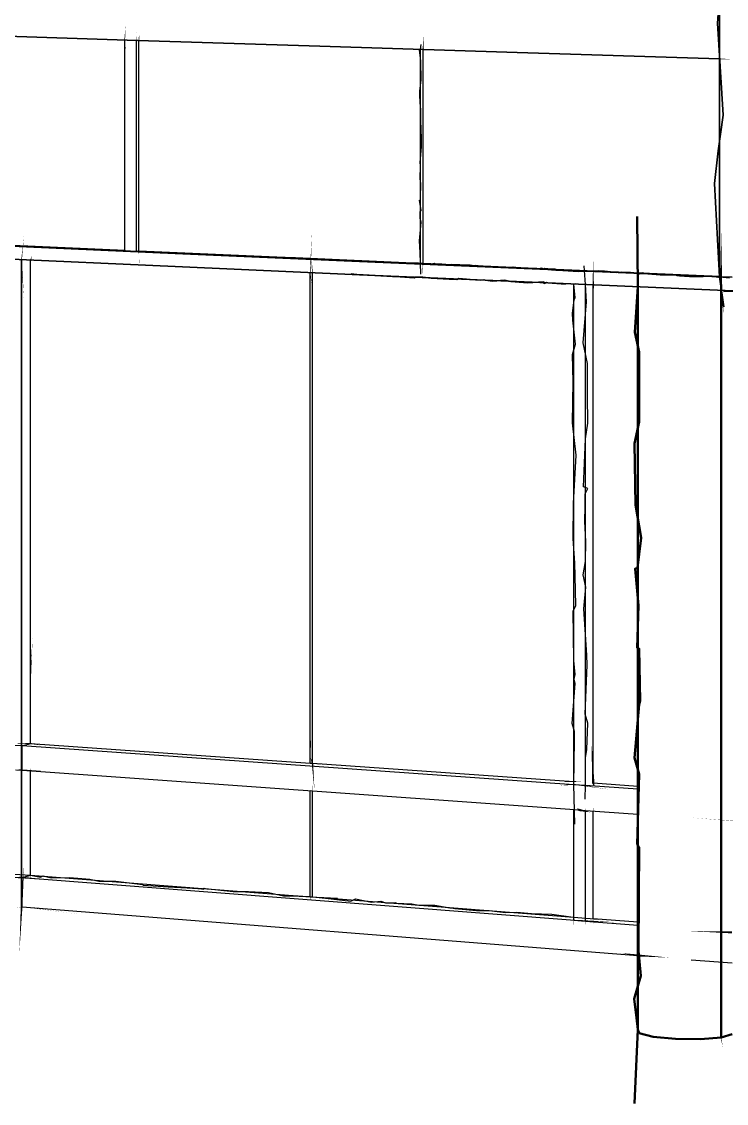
# Model space of a CAD drawing. Header units: inches. Extents: x -877 to 882, y -418 to 410.
# Drawn here: x 149.7 to 281.3, y -405.6 to -203.8 of the extents above; entities that cross this region are included whole.
import ezdxf

# ---------------------------------------------------------------- set-up
doc = ezdxf.new("R2010")
doc.units = ezdxf.units.IN
doc.header["$LTSCALE"] = 0.5
doc.header["$MEASUREMENT"] = 0
doc.layers.get('0').update_dxf_attribs({"lineweight": 18})
for name, color, linetype, lineweight in [('A-Glaz-Curt', 52, 'Continuous', 35), ('A-Glaz-Curt-Unit', 51, 'Continuous', 25), ('A-Wall', 113, 'Continuous', 35)]:
    doc.layers.add(name, color=color, linetype=linetype, lineweight=lineweight)

# ---------------------------------------------------------------- blocks, each defined once
blk = doc.blocks.new('*U12')
at = {"color": 7, "linetype": 'Continuous', "lineweight": -3}
for p, q in [((151.38, -325.76), (151.38, -248.27)), ((171.41, -246.54), (171.44, -246.54)), ((171.44, -246.54), (171.58, -246.52)), ((171.58, -246.52), (198.8, -247.71)), ((198.81, -247.71), (200.81, -247.8)), ((200.81, -247.8), (224.19, -248.83)), ((248.49, -249.9), (249.51, -249.95)), ((151.38, -338.47), (151.38, -325.76)), ((150.95, -338.57), (151.38, -338.47)), ((151.38, -363.04), (151.38, -343.55)), ((150.95, -363.15), (151.38, -363.04))]:
    blk.add_line(p, q, dxfattribs=at)
at = {"layer": 'A-Glaz-Curt', "color": 143, "linetype": 'Continuous', "lineweight": 35}
for p, q in [((279.99, -251.38), (279.99, 350.37)), ((279.98, -210.71), (279.98, -198.58)), ((134.32, -206.05), (169.41, -207.2)), ((169.41, -207.2), (205.38, -208.36)), ((205.38, -208.36), (242.23, -209.53)), ((242.23, -209.53), (279.98, -210.71)), ((279.98, -210.71), (279.99, -210.71)), ((144.79, -245.54), (178.38, -247.03)), ((144.79, -247.97), (178.38, -249.49)), ((149.69, -368.95), (149.69, -248.19)), ((178.38, -247.03), (212.77, -248.53)), ((178.38, -249.49), (212.77, -251.01)), ((212.77, -248.53), (247.96, -250.03)), ((247.96, -250.03), (279.99, -251.38)), ((212.77, -251.01), (247.96, -252.54)), ((279.99, -251.38), (282.37, -251.48)), ((247.96, -252.54), (283.96, -254.08)), ((149.69, -368.95), (149.77, -368.93))]:
    blk.add_line(p, q, dxfattribs=at)
at = {"layer": 'A-Glaz-Curt-Unit', "color": 143, "linetype": 'Continuous', "lineweight": 25}
for p, q in [((168.94, -246.49), (168.94, -207.19)), ((171.16, -246.58), (171.16, -207.26)), ((224.19, -248.83), (224.19, -208.96)), ((224.65, -248.85), (224.65, -208.97)), ((168.94, -246.49), (171.16, -246.58)), ((171.16, -246.58), (171.41, -246.54)), ((224.19, -248.83), (224.65, -248.85)), ((203.58, -342.13), (203.58, -250.6)), ((204, -342.16), (204, -250.62)), ((252.79, -346.1), (252.79, -252.74)), ((254.97, -346.26), (254.97, -252.84)), ((149.77, -338.87), (150.95, -338.57)), ((149.77, -343.43), (149.77, -338.87)), ((149.77, -338.87), (252.79, -346.1)), ((203.58, -342.13), (204, -342.16)), ((149.77, -343.43), (253.83, -350.87)), ((252.79, -346.1), (254.97, -346.26)), ((254.97, -346.26), (264.73, -346.94)), ((203.58, -367.06), (203.58, -347.28)), ((204, -367.1), (204, -347.31)), ((252.79, -371.44), (252.79, -350.79)), ((252.79, -350.79), (254.97, -350.95)), ((254.97, -371.61), (254.97, -350.95)), ((254.97, -350.95), (264.73, -351.65)), ((149.77, -363.48), (150.95, -363.15)), ((149.77, -368.95), (149.77, -363.48)), ((149.77, -363.48), (253.83, -371.52)), ((203.58, -367.06), (204, -367.1)), ((149.77, -368.95), (264.73, -378.02)), ((252.79, -371.44), (254.97, -371.61)), ((254.97, -371.61), (264.73, -372.37))]:
    blk.add_line(p, q, dxfattribs=at)
at = {"layer": 'A-Glaz-Curt-Unit', "color": 141, "linetype": 'Continuous', "lineweight": 25}
for p, q in [((171.58, -246.52), (171.58, -207.27)), ((118.39, -244.17), (168.94, -246.4)), ((224.65, -248.85), (248.49, -249.9)), ((249.51, -249.95), (279.99, -251.29)), ((256.43, -345.83), (256.43, -252.9)), ((151.38, -338.47), (203.58, -342.13)), ((204, -342.16), (252.79, -345.57)), ((256.43, -345.83), (264.73, -346.41)), ((256.43, -371.14), (256.43, -351.05)), ((151.38, -363.04), (203.58, -367.06)), ((204, -367.1), (252.79, -370.86)), ((256.43, -371.14), (264.73, -371.78))]:
    blk.add_line(p, q, dxfattribs=at)
at = {"layer": 'A-Wall', "color": 254, "linetype": 'Continuous', "lineweight": 50}
for p, q in [((264.73, -391.84), (264.73, -253.25)), ((280.32, -393.33), (280.32, -253.92)), ((265.02, -392.55), (264.73, -391.84)), ((265.02, -392.55), (267.6, -393.2)), ((267.6, -393.2), (271.79, -393.6)), ((271.79, -393.6), (276.45, -393.65)), ((276.45, -393.65), (280.32, -393.33)), ((280.32, -393.33), (282.36, -392.73))]:
    blk.add_line(p, q, dxfattribs=at)
blk = doc.blocks.new('New Napkin Sketch')
at = {"layer": 'A-Wall', "color": 143, "linetype": 'Continuous', "lineweight": 35}
for p, q in [((279.98, -210.71), (279.98, -198.58)), ((279.98, -210.71), (279.99, -210.71)), ((279.99, -251.38), (282.37, -251.48)), ((149.69, -368.95), (149.77, -368.93))]:
    blk.add_line(p, q, dxfattribs=at)
at = {"layer": 'A-Wall', "color": 143, "linetype": 'Continuous', "lineweight": 25}
for p, q in [((168.94, -246.49), (171.16, -246.58)), ((171.16, -246.58), (171.41, -246.54)), ((224.19, -248.83), (224.65, -248.85)), ((149.77, -338.87), (150.95, -338.57)), ((149.77, -343.43), (149.77, -338.87)), ((203.58, -342.13), (204, -342.16)), ((252.79, -346.1), (254.97, -346.26)), ((254.97, -346.26), (264.73, -346.94)), ((252.79, -350.79), (254.97, -350.95)), ((254.97, -350.95), (264.73, -351.65)), ((149.77, -363.48), (150.95, -363.15)), ((149.77, -368.95), (149.77, -363.48)), ((203.58, -367.06), (204, -367.1)), ((252.79, -371.44), (254.97, -371.61)), ((254.97, -371.61), (264.73, -372.37))]:
    blk.add_line(p, q, dxfattribs=at)
at = {"layer": 'A-Wall', "color": 7, "linetype": 'Continuous', "lineweight": -3}
for p, q in [((171.41, -246.54), (171.44, -246.54)), ((171.44, -246.54), (171.58, -246.52)), ((198.81, -247.71), (200.81, -247.8)), ((248.49, -249.9), (249.51, -249.95)), ((151.38, -338.47), (151.38, -325.76)), ((150.95, -338.57), (151.38, -338.47)), ((150.95, -363.15), (151.38, -363.04))]:
    blk.add_line(p, q, dxfattribs=at)
at = {"layer": 'A-Wall', "color": 141, "linetype": 'Continuous', "lineweight": 25}
for p, q in [((256.43, -345.83), (264.73, -346.41)), ((256.43, -371.14), (264.73, -371.78))]:
    blk.add_line(p, q, dxfattribs=at)
at = {"layer": 'A-Wall', "color": 254, "linetype": 'Continuous', "lineweight": 50}
for p, q in [((265.02, -392.55), (264.73, -391.84)), ((265.02, -392.55), (267.6, -393.2)), ((267.6, -393.2), (271.79, -393.6)), ((271.79, -393.6), (276.45, -393.65)), ((276.45, -393.65), (280.32, -393.33)), ((280.32, -393.33), (282.36, -392.73))]:
    blk.add_line(p, q, dxfattribs=at)
at = {"layer": 'A-Wall', "color": 143, "linetype": 'Continuous', "lineweight": 35, "extrusion": (0, 0, -1)}
for points in [[(-280.79, -257.02), (-279.99, -251.38), (-279.07, -233.99), (-279.77, -227.89), (-280.72, -221.23), (-279.66, -204.08), (-280.19, -196.25)], [(-246.16, -249.91), (-247.96, -250.03), (-248.62, -250.11), (-249.42, -250.17), (-250.75, -250.2), (-253.71, -250.41), (-255.13, -250.33), (-256.42, -250.32), (-257.45, -250.3), (-258.56, -250.35), (-260.7, -250.59), (-261.67, -250.53), (-262.59, -250.6), (-263.41, -250.59), (-264.67, -250.69), (-265.05, -250.84), (-265.73, -250.62), (-265.84, -250.76), (-268.92, -250.99), (-271.86, -251), (-272.09, -251.14), (-272.54, -251.21), (-274.41, -251.31), (-276.95, -251.31), (-278.68, -251.25), (-279.74, -251.47), (-279.99, -251.38), (-281.86, -251.56)], [(-211.22, -250.86), (-212.77, -251.01), (-213.48, -251), (-216.76, -251.21), (-218.92, -251.3), (-220.36, -251.38), (-222.99, -251.58), (-223.25, -251.46), (-224.64, -251.44), (-226.18, -251.62), (-229.53, -251.83), (-230.96, -251.89), (-231.35, -251.73), (-233.45, -251.86), (-235.43, -252.02), (-236.02, -251.94), (-236.28, -252.02), (-237.68, -252.23), (-239.84, -252.01), (-241.07, -252.29), (-244.14, -252.53), (-247.21, -252.35), (-247.22, -252.61), (-247.68, -252.46), (-247.96, -252.54), (-251.28, -252.77)], [(-280.78, -254.11), (-283.96, -254.08)]]:
    blk.add_lwpolyline(points, dxfattribs=at)
at = {"layer": 'A-Wall', "color": 143, "linetype": 'Continuous', "lineweight": 25, "extrusion": (0, 0, -1)}
for points in [[(-168.91, -248.82, 0, 0.0641, 0), (-168.94, -246.49, 0.0641, 0, 0), (-169.03, -243.99, 0, 0, 0), (-168.9, -240.85, 0, 0, 0), (-168.81, -239.61, 0, 0, 0), (-168.79, -236.59, 0, 0, 0), (-168.94, -236.29, 0, 0, 0), (-169.01, -232.99, 0, 0, 0), (-168.78, -229.67, 0, 0, 0), (-169, -227.12, 0, 0, 0), (-168.91, -223.93, 0, 0, 0), (-168.75, -220.71, 0, 0, 0), (-168.75, -217.6, 0, 0, 0), (-168.95, -215.85, 0, 0, 0), (-168.76, -212.61, 0, 0, 0), (-169.12, -209.02, 0, 0.147, 0), (-168.94, -207.19, 0.147, 0, 0), (-169.11, -204.53, 0, 0, 0)], [(-171.19, -250.01, 0, 0.02, 0), (-171.16, -246.58, 0.02, 0, 0), (-171.25, -245.68, 0, 0, 0), (-170.97, -242.64, 0, 0, 0), (-171.1, -242.35, 0, 0, 0), (-171.01, -239.42, 0, 0, 0), (-171.26, -238.71, 0, 0, 0), (-171.23, -236.6, 0, 0, 0), (-171.17, -236.35, 0, 0, 0), (-171.1, -235.79, 0, 0, 0), (-171.23, -233.63, 0, 0, 0), (-171.26, -229.75, 0, 0, 0), (-170.96, -227.01, 0, 0, 0), (-171.21, -224.71, 0, 0, 0), (-171.29, -220.88, 0, 0, 0), (-171.24, -219.55, 0, 0, 0), (-171.12, -217.29, 0, 0, 0), (-171.05, -215, 0, 0, 0), (-171.31, -213.96, 0, 0, 0), (-171.07, -211.53, 0, 0, 0), (-171.19, -208.69, 0, 0.0695, 0), (-171.16, -207.26, 0.0695, 0, 0), (-171.08, -205.7, 0, 0, 0)], [(-224.48, -251.56, 0, 0.12, 0), (-224.65, -248.85, 0.12, 0, 0), (-224.59, -247.73, 0, 0, 0), (-224.49, -245.4, 0, 0, 0), (-224.46, -243.34, 0, 0, 0), (-224.63, -242.65, 0, 0, 0), (-224.76, -238.8, 0, 0, 0), (-224.61, -238.44, 0, 0, 0), (-224.64, -237.93, 0, 0, 0), (-224.63, -236.17, 0, 0, 0), (-224.55, -234.08, 0, 0, 0), (-224.58, -234, 0, 0, 0), (-224.68, -230.39, 0, 0, 0), (-224.63, -229.11, 0, 0, 0), (-224.51, -226.04, 0, 0, 0), (-224.58, -223.77, 0, 0, 0), (-224.49, -221.25, 0, 0, 0), (-224.76, -219.95, 0, 0, 0), (-224.47, -216.24, 0, 0, 0), (-224.68, -212.63, 0, 0.176, 0), (-224.65, -208.97, 0.176, 0, 0), (-224.75, -206.45, 0, 0, 0)], [(-203.4, -342.22, 0, 0.195, 0), (-203.58, -342.13, 0.195, 0, 0), (-203.71, -337.74, 0, 0, 0), (-203.31, -335.35, 0, 0, 0), (-203.25, -331.83, 0, 0, 0), (-203.45, -325.25, 0, 0, 0), (-203.38, -317.81, 0, 0, 0), (-203.19, -313.32, 0, 0, 0), (-203.56, -311.16, 0, 0, 0), (-203.6, -308.34, 0, 0, 0), (-203.91, -303.93, 0, 0, 0), (-203.95, -294.96, 0, 0, 0), (-203.45, -293.67, 0, 0, 0), (-203.33, -290.65, 0, 0, 0), (-203.43, -289.36, 0, 0, 0), (-203.39, -283.82, 0, 0, 0), (-203.57, -276.78, 0, 0, 0), (-203.15, -268.32, 0, 0, 0), (-203.57, -259.89, 0, 0, 0), (-203.86, -252.77, 0, 0.128, 0), (-203.58, -250.6, 0.128, 0, 0), (-203.93, -242.81, 0, 0, 0)], [(-204.39, -347.4, 0, 0.262, 0), (-204, -342.16, 0.262, 0, 0), (-203.64, -341.15, 0, 0, 0), (-203.74, -333.76, 0, 0, 0), (-204.03, -327.87, 0, 0, 0), (-204.02, -318.91, 0, 0, 0), (-204.12, -315.4, 0, 0, 0), (-204.27, -314.53, 0, 0, 0), (-203.88, -309.84, 0, 0, 0), (-204.18, -302.61, 0, 0, 0), (-203.83, -296.47, 0, 0, 0), (-204.24, -293.97, 0, 0, 0), (-203.97, -286.97, 0, 0, 0), (-203.88, -279.22, 0, 0, 0), (-203.79, -271.43, 0, 0, 0), (-204.29, -270.15, 0, 0, 0), (-203.63, -265.41, 0, 0, 0), (-204.02, -258.82, 0, 0, 0), (-204.44, -252.96, 0, 0, 0), (-204.3, -250.71, 0, 0.147, 0), (-204, -250.62, 0.147, 0, 0), (-203.73, -246.95, 0, 0, 0)], [(-143.87, -338.74, 0, 0.21, 0), (-149.77, -338.87, 0.21, 0, 0), (-157.01, -339.4, 0, 0, 0), (-160.91, -339.34, 0, 0, 0), (-164.16, -339.67, 0, 0, 0), (-166.94, -340.47, 0, 0, 0), (-168.52, -340.39, 0, 0, 0), (-175.78, -340.67, 0, 0, 0), (-182.88, -340.91, 0, 0, 0), (-192.19, -341.68, 0, 0, 0), (-197.08, -342.04, 0, 0, 0), (-199.21, -342.66, 0, 0, 0), (-209.18, -342.91, 0, 0, 0), (-217.11, -343.81, 0, 0, 0), (-220.19, -343.41, 0, 0, 0), (-229.2, -344.68, 0, 0, 0), (-233.73, -345.05, 0, 0, 0), (-239.29, -345.15, 0, 0, 0), (-245.7, -345.69, 0, 0, 0), (-250.26, -346.33, 0, 0.179, 0), (-252.79, -346.1, 0.179, 0, 0), (-259.49, -347.05, 0, 0, 0)], [(-144.85, -343.39, 0, 0.23, 0), (-149.77, -343.43, 0.23, 0, 0), (-153.76, -343.61, 0, 0, 0), (-159.27, -344.6, 0, 0, 0), (-169.36, -345.07, 0, 0, 0), (-172.2, -345.26, 0, 0, 0), (-177.2, -345.9, 0, 0, 0), (-178, -345.69, 0, 0, 0), (-188.39, -345.68, 0, 0, 0), (-196.28, -346.24, 0, 0, 0), (-204.02, -347.47, 0, 0, 0), (-211.45, -348.09, 0, 0, 0), (-219.51, -348.91, 0, 0, 0), (-225.43, -348.94, 0, 0, 0), (-225.44, -349.33, 0, 0, 0), (-230.51, -348.73, 0, 0, 0), (-233.59, -348.98, 0, 0, 0), (-241.71, -350.13, 0, 0, 0), (-245.24, -349.92, 0, 0, 0), (-245.9, -350.35, 0, 0, 0), (-253.41, -350.58, 0, 0.439, 0), (-253.83, -350.87, 0.439, 0, 0), (-255.79, -351.3, 0, 0, 0)], [(-203.59, -368.89, 0, 0.0289, 0), (-203.58, -367.06, 0.0289, 0, 0), (-203.55, -365.22, 0, 0, 0), (-203.68, -364.89, 0, 0, 0), (-203.53, -363.51, 0, 0, 0), (-203.66, -362.59, 0, 0, 0), (-203.5, -361.94, 0, 0, 0), (-203.66, -360.11, 0, 0, 0), (-203.54, -358.46, 0, 0, 0), (-203.56, -356.51, 0, 0, 0), (-203.52, -355.88, 0, 0, 0), (-203.67, -354.11, 0, 0, 0), (-203.5, -353.23, 0, 0, 0), (-203.54, -352.38, 0, 0, 0), (-203.58, -352.08, 0, 0, 0), (-203.61, -351.33, 0, 0, 0), (-203.65, -350.72, 0, 0, 0), (-203.61, -349.01, 0, 0, 0), (-203.5, -347.74, 0, 0.0657, 0), (-203.58, -347.28, 0.0657, 0, 0), (-203.53, -347.04, 0, 0, 0)], [(-204.04, -367.36, 0, 0.0176, 0), (-204, -367.1, 0.0176, 0, 0), (-203.93, -365.81, 0, 0, 0), (-203.99, -365.33, 0, 0, 0), (-204.06, -365.11, 0, 0, 0), (-204.07, -364.33, 0, 0, 0), (-204.06, -363.73, 0, 0, 0), (-203.94, -362.12, 0, 0, 0), (-204.04, -360.78, 0, 0, 0), (-204.08, -359.28, 0, 0, 0), (-204.01, -358.47, 0, 0, 0), (-203.95, -358.08, 0, 0, 0), (-204.08, -356.82, 0, 0, 0), (-204.09, -356.27, 0, 0, 0), (-203.94, -355.77, 0, 0, 0), (-204.1, -355.6, 0, 0, 0), (-203.91, -354.3, 0, 0, 0), (-204, -353.3, 0, 0, 0), (-204.04, -351.42, 0, 0, 0), (-203.97, -350.14, 0, 0, 0), (-204.04, -348.17, 0, 0.0828, 0), (-204, -347.31, 0.0828, 0, 0), (-203.99, -345.68, 0, 0, 0)], [(-252.82, -372.46, 0, 0.0651, 0), (-252.79, -371.44, 0.0651, 0, 0), (-252.78, -369.39, 0, 0, 0), (-252.76, -368.46, 0, 0, 0), (-252.69, -368.4, 0, 0, 0), (-252.88, -367.93, 0, 0, 0), (-252.73, -366.16, 0, 0, 0), (-252.86, -364.18, 0, 0, 0), (-252.7, -363.79, 0, 0, 0), (-252.8, -362.56, 0, 0, 0), (-252.78, -362.08, 0, 0, 0), (-252.77, -361.77, 0, 0, 0), (-252.8, -361.33, 0, 0, 0), (-252.86, -360.93, 0, 0, 0), (-252.79, -360.37, 0, 0, 0), (-252.87, -358.89, 0, 0, 0), (-252.78, -358.38, 0, 0, 0), (-252.7, -356.81, 0, 0, 0), (-252.72, -355.04, 0, 0, 0), (-252.82, -355.03, 0, 0, 0), (-252.74, -353.32, 0, 0, 0), (-252.82, -351.98, 0, 0, 0), (-252.86, -350.84, 0, 0.0902, 0), (-252.79, -350.79, 0.0902, 0, 0), (-252.76, -350, 0, 0, 0)], [(-255.03, -372.64, 0, 0.0953, 0), (-254.97, -371.61, 0.0953, 0, 0), (-254.92, -369.61, 0, 0, 0), (-254.88, -368.76, 0, 0, 0), (-254.9, -367.17, 0, 0, 0), (-255.04, -366.91, 0, 0, 0), (-255.02, -365.19, 0, 0, 0), (-254.95, -363.49, 0, 0, 0), (-254.96, -362.38, 0, 0, 0), (-255.05, -361.33, 0, 0, 0), (-255.04, -359.54, 0, 0, 0), (-254.93, -358.94, 0, 0, 0), (-254.92, -358.64, 0, 0, 0), (-254.94, -357.17, 0, 0, 0), (-255.06, -356.49, 0, 0, 0), (-254.89, -356.45, 0, 0, 0), (-255.02, -354.85, 0, 0, 0), (-255.03, -353.1, 0, 0, 0), (-255.05, -352.39, 0, 0, 0), (-254.99, -352.2, 0, 0.0718, 0), (-254.97, -350.95, 0.0718, 0, 0), (-254.96, -350.17, 0, 0, 0)], [(-274.51, -352.29, 0, 0.05, 0), (-282.36, -352.91, 0.05, 0, 0), (-287.6, -352.97, 0, 0, 0), (-293.93, -353.54, 0, 0, 0), (-301.27, -353.85, 0, 0, 0), (-303.7, -354.82, 0, 0, 0), (-310.95, -354.61, 0, 0, 0), (-316, -354.93, 0, 0, 0), (-318.88, -355.25, 0, 0, 0), (-320.4, -355.73, 0, 0, 0), (-325.41, -356.26, 0, 0, 0), (-327.54, -356.17, 0, 0, 0), (-333.33, -356.89, 0, 0, 0), (-341.3, -357.12, 0, 0, 0), (-342.93, -357.38, 0, 0, 0), (-346.4, -357.21, 0, 0, 0), (-352.34, -357.84, 0, 0, 0), (-353.15, -357.85, 0, 0, 0), (-354.68, -358.39, 0, 0, 0), (-360.88, -358.49, 0, 0.376, 0), (-364.43, -358.78, 0.376, 0, 0), (-370.36, -359.44, 0, 0, 0)], [(-145.85, -363.5, 0, 0.294, 0), (-149.77, -363.48, 0.294, 0, 0), (-156.06, -364.07, 0, 0, 0), (-161.48, -364.41, 0, 0, 0), (-168.02, -364.82, 0, 0, 0), (-174.7, -365.88, 0, 0, 0), (-178.96, -365.38, 0, 0, 0), (-188.61, -366.82, 0, 0, 0), (-190.36, -366.28, 0, 0, 0), (-191.99, -367.05, 0, 0, 0), (-195.16, -366.92, 0, 0, 0), (-204.71, -367.63, 0, 0, 0), (-208.37, -368.24, 0, 0, 0), (-214.99, -368.66, 0, 0, 0), (-222.62, -368.84, 0, 0, 0), (-226.96, -369.67, 0, 0, 0), (-230.55, -370.17, 0, 0, 0), (-231.13, -369.76, 0, 0, 0), (-239.81, -370.33, 0, 0, 0), (-240.33, -369.99, 0, 0, 0), (-245.08, -370.42, 0, 0, 0), (-247.38, -371.24, 0, 0, 0), (-251.78, -371.45, 0, 0.244, 0), (-253.83, -371.52, 0.244, 0, 0), (-260.54, -371.83, 0, 0, 0)], [(-148.17, -369.19, 0, 0.0394, 0), (-149.77, -368.95, 0.0394, 0, 0), (-160.65, -370.34, 0, 0, 0), (-169.46, -370.27, 0, 0, 0), (-178.67, -371.24, 0, 0, 0), (-186.14, -371.93, 0, 0, 0), (-188.51, -371.53, 0, 0, 0), (-189.65, -372.46, 0, 0, 0), (-196.59, -373.16, 0, 0, 0), (-207.99, -373.48, 0, 0, 0), (-215, -374.54, 0, 0, 0), (-217.21, -373.79, 0, 0, 0), (-221.41, -374.97, 0, 0, 0), (-226.27, -374.7, 0, 0, 0), (-227.08, -375.28, 0, 0, 0), (-227.58, -374.75, 0, 0, 0), (-233.14, -375.41, 0, 0, 0), (-233.29, -375.17, 0, 0, 0), (-243.46, -376.91, 0, 0, 0), (-251.33, -376.53, 0, 0, 0), (-255.58, -377.8, 0, 0, 0), (-261.66, -377.58, 0, 0.367, 0), (-264.73, -378.02, 0.367, 0, 0), (-270.58, -378.42, 0, 0, 0)], [(-274.18, -373.46, 0, 0.351, 0), (-282.36, -373.73, 0.351, 0, 0)]]:
    blk.add_lwpolyline(points, format="xyseb", dxfattribs=at)
at = {"layer": 'A-Wall', "color": 143, "linetype": 'Continuous', "lineweight": 35, "extrusion": (0, 0, -1)}
for points in [[(-133.92, -205.99, 0, 0.11, 0), (-134.32, -206.05, 0.11, 0, 0), (-134.57, -206.08, 0, 0, 0), (-137.41, -205.99, 0, 0, 0), (-138.55, -206.17, 0, 0, 0), (-141.98, -206.45, 0, 0, 0), (-142.75, -206.22, 0, 0, 0), (-145.22, -206.54, 0, 0, 0), (-147.19, -206.54, 0, 0, 0), (-147.86, -206.61, 0, 0, 0), (-150.9, -206.7, 0, 0, 0), (-152.37, -206.74, 0, 0, 0), (-154.71, -206.63, 0, 0, 0), (-157.31, -206.75, 0, 0, 0), (-160.33, -206.95, 0, 0, 0), (-160.69, -206.83, 0, 0, 0), (-160.88, -206.83, 0, 0, 0), (-161.58, -207.08, 0, 0, 0), (-162.97, -206.97, 0, 0, 0), (-164.45, -207.1, 0, 0, 0), (-167.86, -207.25, 0, 0.0722, 0), (-169.41, -207.2, 0.0722, 0, 0), (-169.44, -207.26, 0, 0, 0)], [(-166.47, -207.25, 0, 0.106, 0), (-169.41, -207.2, 0.106, 0, 0), (-170.32, -207.23, 0, 0, 0), (-173.53, -207.44, 0, 0, 0), (-175.32, -207.44, 0, 0, 0), (-178.11, -207.46, 0, 0, 0), (-179.8, -207.55, 0, 0, 0), (-181.13, -207.55, 0, 0, 0), (-184.56, -207.59, 0, 0, 0), (-185.19, -207.6, 0, 0, 0), (-187.36, -207.64, 0, 0, 0), (-188.14, -207.88, 0, 0, 0), (-189.92, -207.85, 0, 0, 0), (-190.42, -207.92, 0, 0, 0), (-191.45, -208.04, 0, 0, 0), (-191.47, -207.95, 0, 0, 0), (-194.41, -208.14, 0, 0, 0), (-197.62, -208.24, 0, 0, 0), (-199.04, -208.21, 0, 0, 0), (-201.54, -208.28, 0, 0, 0), (-203.52, -208.21, 0, 0, 0), (-204.55, -208.26, 0, 0.106, 0), (-205.38, -208.36, 0.106, 0, 0), (-205.56, -208.38, 0, 0, 0)], [(-204.77, -208.17, 0, 0.128, 0), (-205.38, -208.36, 0.128, 0, 0), (-208.72, -208.43, 0, 0, 0), (-211.96, -208.68, 0, 0, 0), (-213.66, -208.73, 0, 0, 0), (-213.9, -208.62, 0, 0, 0), (-216.26, -208.85, 0, 0, 0), (-219.31, -208.92, 0, 0, 0), (-220.7, -208.77, 0, 0, 0), (-222, -209.01, 0, 0, 0), (-225.11, -209.17, 0, 0, 0), (-228.16, -209.11, 0, 0, 0), (-231.5, -209.27, 0, 0, 0), (-232.38, -209.13, 0, 0, 0), (-235.51, -209.14, 0, 0, 0), (-238.16, -209.35, 0, 0, 0), (-239.46, -209.62, 0, 0, 0), (-240.64, -209.51, 0, 0.066, 0), (-242.23, -209.53, 0.066, 0, 0), (-244.64, -209.49, 0, 0, 0)], [(-239.26, -209.59, 0, 0.0349, 0), (-242.23, -209.53, 0.0349, 0, 0), (-242.31, -209.53, 0, 0, 0), (-243.16, -209.72, 0, 0, 0), (-244.55, -209.63, 0, 0, 0), (-246.3, -209.52, 0, 0, 0), (-247.21, -209.57, 0, 0, 0), (-247.79, -209.87, 0, 0, 0), (-250.53, -209.83, 0, 0, 0), (-252.15, -209.81, 0, 0, 0), (-254.84, -210.08, 0, 0, 0), (-256.35, -210.08, 0, 0, 0), (-259.9, -209.91, 0, 0, 0), (-262.6, -210.32, 0, 0, 0), (-262.92, -210.01, 0, 0, 0), (-266.35, -210.13, 0, 0, 0), (-266.43, -210.34, 0, 0, 0), (-269.29, -210.29, 0, 0, 0), (-272.04, -210.55, 0, 0, 0), (-274.25, -210.58, 0, 0, 0), (-277.36, -210.44, 0, 0, 0), (-279.74, -210.75, 0, 0.165, 0), (-279.98, -210.71, 0.165, 0, 0), (-282.72, -210.84, 0, 0, 0)], [(-149.27, -377.53, 0, 0.323, 0), (-149.69, -368.95, 0.323, 0, 0), (-150.17, -360.92, 0, 0, 0), (-150.26, -351.09, 0, 0, 0), (-149.68, -344.56, 0, 0, 0), (-150.03, -336.95, 0, 0, 0), (-150.05, -336.73, 0, 0, 0), (-150.13, -329.72, 0, 0, 0), (-150.08, -324.74, 0, 0, 0), (-149.82, -320.9, 0, 0, 0), (-149.58, -312.4, 0, 0, 0), (-149.86, -304.64, 0, 0, 0), (-149.27, -304.16, 0, 0, 0), (-149.97, -300.18, 0, 0, 0), (-150.1, -295.12, 0, 0, 0), (-149.4, -288.82, 0, 0, 0), (-149.16, -283.32, 0, 0, 0), (-150.27, -273.25, 0, 0, 0), (-149.55, -265.73, 0, 0, 0), (-150.12, -255.49, 0, 0.127, 0), (-149.69, -248.19, 0.127, 0, 0), (-150.14, -243.59, 0, 0, 0)], [(-143.08, -245.36, 0, 0.0113, 0), (-144.79, -245.54, 0.0113, 0, 0), (-146.99, -245.62, 0, 0, 0), (-150.23, -245.71, 0, 0, 0), (-150.7, -245.73, 0, 0, 0), (-151.51, -245.95, 0, 0, 0), (-153.61, -245.92, 0, 0, 0), (-155.11, -245.92, 0, 0, 0), (-156.34, -245.91, 0, 0, 0), (-158.24, -246.2, 0, 0, 0), (-160.46, -246.17, 0, 0, 0), (-161.82, -246.14, 0, 0, 0), (-162.53, -246.45, 0, 0, 0), (-163.7, -246.44, 0, 0, 0), (-165.68, -246.52, 0, 0, 0), (-167.31, -246.48, 0, 0, 0), (-168.32, -246.62, 0, 0, 0), (-171.38, -246.57, 0, 0, 0), (-174.06, -246.92, 0, 0, 0), (-176.11, -246.96, 0, 0.000852, 0), (-178.38, -247.03, 0.000852, 0, 0), (-181.14, -247.01, 0, 0, 0)], [(-141.71, -247.68, 0, 0.0677, 0), (-144.79, -247.97, 0.0677, 0, 0), (-145.24, -247.83, 0, 0, 0), (-145.44, -248.17, 0, 0, 0), (-148.02, -248.01, 0, 0, 0), (-150.8, -248.36, 0, 0, 0), (-150.82, -248.3, 0, 0, 0), (-151.06, -248.16, 0, 0, 0), (-151.68, -248.34, 0, 0, 0), (-152.69, -248.23, 0, 0, 0), (-154.98, -248.32, 0, 0, 0), (-157.22, -248.41, 0, 0, 0), (-160.49, -248.55, 0, 0, 0), (-163.47, -248.79, 0, 0, 0), (-164.41, -248.71, 0, 0, 0), (-167.4, -248.9, 0, 0, 0), (-169.65, -249.09, 0, 0, 0), (-171.34, -249.12, 0, 0, 0), (-172.52, -249.23, 0, 0, 0), (-175.49, -249.39, 0, 0, 0), (-175.53, -249.44, 0, 0, 0), (-175.78, -249.25, 0, 0.0313, 0), (-178.38, -249.49, 0.0313, 0, 0), (-180.96, -249.65, 0, 0, 0)], [(-177.23, -246.92, 0, 0.156, 0), (-178.38, -247.03, 0.156, 0, 0), (-178.81, -247.12, 0, 0, 0), (-182, -247.18, 0, 0, 0), (-185.35, -247.38, 0, 0, 0), (-185.68, -247.37, 0, 0, 0), (-187.84, -247.48, 0, 0, 0), (-190.74, -247.51, 0, 0, 0), (-194.03, -247.85, 0, 0, 0), (-195.11, -247.88, 0, 0, 0), (-196.62, -247.76, 0, 0, 0), (-199.29, -248.02, 0, 0, 0), (-199.35, -247.89, 0, 0, 0), (-202.78, -248.17, 0, 0, 0), (-205.77, -248.27, 0, 0, 0), (-209.07, -248.29, 0, 0, 0), (-209.29, -248.38, 0, 0, 0), (-210.34, -248.3, 0, 0.157, 0), (-212.77, -248.53, 0.157, 0, 0), (-215.51, -248.66, 0, 0, 0)], [(-177.27, -249.3, 0, 0.00601, 0), (-178.38, -249.49, 0.00601, 0, 0), (-179.31, -249.57, 0, 0, 0), (-181.36, -249.65, 0, 0, 0), (-183.76, -249.85, 0, 0, 0), (-187.01, -249.8, 0, 0, 0), (-189.69, -250.02, 0, 0, 0), (-192.08, -249.98, 0, 0, 0), (-194.22, -250.23, 0, 0, 0), (-197.21, -250.21, 0, 0, 0), (-198.22, -250.25, 0, 0, 0), (-198.3, -250.45, 0, 0, 0), (-200.81, -250.55, 0, 0, 0), (-203.71, -250.53, 0, 0, 0), (-204.08, -250.71, 0, 0, 0), (-205.44, -250.53, 0, 0, 0), (-208.42, -250.96, 0, 0, 0), (-211.04, -251.06, 0, 0, 0), (-211.83, -250.87, 0, 0.0872, 0), (-212.77, -251.01, 0.0872, 0, 0), (-214.62, -251.11, 0, 0, 0)], [(-210.36, -248.31, 0, 0.169, 0), (-212.77, -248.53, 0.169, 0, 0), (-214.32, -248.56, 0, 0, 0), (-215.47, -248.73, 0, 0, 0), (-216.84, -248.59, 0, 0, 0), (-219.61, -248.81, 0, 0, 0), (-221.52, -248.81, 0, 0, 0), (-224.68, -249.15, 0, 0, 0), (-227.01, -249.11, 0, 0, 0), (-227.87, -249.2, 0, 0, 0), (-229.44, -249.37, 0, 0, 0), (-229.63, -249.36, 0, 0, 0), (-229.94, -249.1, 0, 0, 0), (-233, -249.37, 0, 0, 0), (-234.59, -249.56, 0, 0, 0), (-235.13, -249.38, 0, 0, 0), (-237.22, -249.73, 0, 0, 0), (-238.52, -249.64, 0, 0, 0), (-239.27, -249.63, 0, 0, 0), (-242.47, -249.79, 0, 0, 0), (-244.78, -249.85, 0, 0, 0), (-245.8, -250.05, 0, 0, 0), (-246.96, -250.15, 0, 0.025, 0), (-247.96, -250.03, 0.025, 0, 0), (-249.14, -249.95, 0, 0, 0)], [(-247.56, -252.66, 0, 0.0543, 0), (-247.96, -252.54, 0.0543, 0, 0), (-249.71, -252.66, 0, 0, 0), (-252.44, -252.57, 0, 0, 0), (-254.28, -252.79, 0, 0, 0), (-255.22, -252.87, 0, 0, 0), (-255.82, -252.83, 0, 0, 0), (-257.87, -253.03, 0, 0, 0), (-258.3, -252.92, 0, 0, 0), (-259.76, -252.97, 0, 0, 0), (-262.89, -253.24, 0, 0, 0), (-263.24, -253.17, 0, 0, 0), (-266.28, -253.31, 0, 0, 0), (-268.47, -253.24, 0, 0, 0), (-270.33, -253.57, 0, 0, 0), (-270.87, -253.59, 0, 0, 0), (-272.52, -253.51, 0, 0, 0), (-274.37, -253.75, 0, 0, 0), (-275.96, -253.65, 0, 0, 0), (-278.15, -253.79, 0, 0, 0), (-280.04, -254.08, 0, 0, 0), (-280.86, -253.84, 0, 0, 0), (-281.97, -254.02, 0, 0.143, 0)]]:
    blk.add_lwpolyline(points, format="xyseb", dxfattribs=at)
at = {"layer": 'A-Wall', "color": 141, "linetype": 'Continuous', "lineweight": 25, "extrusion": (0, 0, -1)}
for points in [[(-171.7, -250.32, 0, 0.0395, 0), (-171.58, -246.52, 0.0395, 0, 0), (-171.57, -245.49, 0, 0, 0), (-171.43, -242.27, 0, 0, 0), (-171.52, -239.35, 0, 0, 0), (-171.57, -239.29, 0, 0, 0), (-171.74, -238.55, 0, 0, 0), (-171.72, -235.69, 0, 0, 0), (-171.57, -234.29, 0, 0, 0), (-171.75, -232.47, 0, 0, 0), (-171.42, -231.01, 0, 0, 0), (-171.57, -230.92, 0, 0, 0), (-171.54, -227.6, 0, 0, 0), (-171.74, -223.78, 0, 0, 0), (-171.59, -223.32, 0, 0, 0), (-171.69, -219.69, 0, 0, 0), (-171.63, -218.85, 0, 0, 0), (-171.47, -216.4, 0, 0, 0), (-171.66, -213.41, 0, 0, 0), (-171.41, -212.71, 0, 0, 0), (-171.57, -211.05, 0, 0, 0), (-171.5, -209.48, 0, 0, 0), (-171.46, -209.19, 0, 0.16, 0), (-171.58, -207.27, 0.16, 0, 0), (-171.64, -206.17, 0, 0, 0)], [(-118.35, -244.3, 0, 0.0174, 0), (-118.39, -244.17, 0.0174, 0, 0), (-123.11, -244.46, 0, 0, 0), (-123.91, -244.42, 0, 0, 0), (-128.61, -244.66, 0, 0, 0), (-131.81, -244.52, 0, 0, 0), (-134.06, -244.61, 0, 0, 0), (-136.98, -245.16, 0, 0, 0), (-140.15, -245.27, 0, 0, 0), (-140.38, -245.03, 0, 0, 0), (-145.34, -245.58, 0, 0, 0), (-147.02, -245.31, 0, 0, 0), (-148.2, -245.6, 0, 0, 0), (-148.28, -245.41, 0, 0, 0), (-150.27, -245.46, 0, 0, 0), (-154.81, -245.63, 0, 0, 0), (-158.48, -246.02, 0, 0, 0), (-162.87, -246.15, 0, 0, 0), (-166.61, -246.26, 0, 0, 0), (-166.93, -246.47, 0, 0.241, 0), (-168.94, -246.4, 0.241, 0, 0), (-169.33, -246.55, 0, 0, 0)], [(-247.02, -249.87, 0, 0.0874, 0), (-249.51, -249.95, 0.0874, 0, 0), (-249.86, -250.04, 0, 0, 0), (-251.38, -249.9, 0, 0, 0), (-252.17, -250.1, 0, 0, 0), (-252.7, -250.09, 0, 0, 0), (-254.34, -250.12, 0, 0, 0), (-255.85, -250.22, 0, 0, 0), (-258.51, -250.24, 0, 0, 0), (-259.8, -250.26, 0, 0, 0), (-261.61, -250.59, 0, 0, 0), (-264.6, -250.6, 0, 0, 0), (-266.83, -250.68, 0, 0, 0), (-269.25, -250.73, 0, 0, 0), (-271.76, -250.94, 0, 0, 0), (-272.48, -251.04, 0, 0, 0), (-274.45, -251.02, 0, 0, 0), (-276.42, -251.13, 0, 0, 0), (-277.22, -251.06, 0, 0, 0), (-278.64, -251.29, 0, 0.026, 0), (-279.99, -251.29, 0.026, 0, 0), (-282.15, -251.3, 0, 0, 0)], [(-256.64, -346.58, 0, 0.452, 0), (-256.43, -345.83, 0.452, 0, 0), (-256.14, -338.56, 0, 0, 0), (-256.85, -337.19, 0, 0, 0), (-256.19, -331.73, 0, 0, 0), (-256.73, -323.5, 0, 0, 0), (-256.6, -323.08, 0, 0, 0), (-256.01, -322.43, 0, 0, 0), (-256.79, -314.57, 0, 0, 0), (-256.27, -311.61, 0, 0, 0), (-256.19, -309.79, 0, 0, 0), (-256.89, -305.14, 0, 0, 0), (-256.3, -297.78, 0, 0, 0), (-256.14, -291.58, 0, 0, 0), (-256.33, -287.56, 0, 0, 0), (-256.68, -279.1, 0, 0, 0), (-256.11, -270.16, 0, 0, 0), (-256.66, -269.75, 0, 0, 0), (-256.66, -263.48, 0, 0, 0), (-256.37, -258.61, 0, 0.271, 0), (-256.43, -252.9, 0.271, 0, 0), (-256.42, -248.53, 0, 0, 0)], [(-148.02, -338.43, 0, 0.219, 0), (-151.38, -338.47, 0.219, 0, 0), (-153.09, -338.8, 0, 0, 0), (-153.38, -338.53, 0, 0, 0), (-154.65, -338.69, 0, 0, 0), (-156.81, -338.78, 0, 0, 0), (-159.73, -339.05, 0, 0, 0), (-162.71, -339.06, 0, 0, 0), (-163.8, -339.35, 0, 0, 0), (-164.91, -339.59, 0, 0, 0), (-170.08, -339.75, 0, 0, 0), (-175.18, -340.39, 0, 0, 0), (-177.55, -340.04, 0, 0, 0), (-182.47, -340.73, 0, 0, 0), (-186.99, -341.02, 0, 0, 0), (-189.08, -341.22, 0, 0, 0), (-190.28, -340.99, 0, 0, 0), (-190.74, -341.15, 0, 0, 0), (-195.05, -341.51, 0, 0, 0), (-199.08, -341.98, 0, 0, 0), (-201.59, -341.9, 0, 0, 0), (-203.41, -342.1, 0, 0.0164, 0), (-203.58, -342.13, 0.0164, 0, 0), (-204.3, -342.27, 0, 0, 0)], [(-200.58, -341.98, 0, 0.0759, 0), (-204, -342.16, 0.0759, 0, 0), (-205.88, -342.51, 0, 0, 0), (-206.46, -342.24, 0, 0, 0), (-208.93, -342.53, 0, 0, 0), (-213.22, -342.74, 0, 0, 0), (-215.16, -343.14, 0, 0, 0), (-216.87, -343.21, 0, 0, 0), (-219.69, -343.13, 0, 0, 0), (-222.45, -343.56, 0, 0, 0), (-225.3, -343.78, 0, 0, 0), (-228.09, -343.86, 0, 0, 0), (-229.16, -344.07, 0, 0, 0), (-231, -343.97, 0, 0, 0), (-233.37, -344.41, 0, 0, 0), (-238.17, -344.48, 0, 0, 0), (-238.3, -344.61, 0, 0, 0), (-240.07, -344.52, 0, 0, 0), (-240.53, -344.85, 0, 0, 0), (-244.37, -344.79, 0, 0, 0), (-248.57, -345.42, 0, 0, 0), (-250.63, -345.41, 0, 0, 0), (-250.92, -345.62, 0, 0.186, 0), (-252.79, -345.57, 0.186, 0, 0), (-254.21, -345.56, 0, 0, 0)], [(-256.42, -372.06, 0, 0.1, 0), (-256.43, -371.14, 0.1, 0, 0), (-256.5, -370.61, 0, 0, 0), (-256.43, -370.15, 0, 0, 0), (-256.4, -368.8, 0, 0, 0), (-256.49, -367.25, 0, 0, 0), (-256.36, -366.98, 0, 0, 0), (-256.42, -366.29, 0, 0, 0), (-256.39, -365.07, 0, 0, 0), (-256.46, -363.96, 0, 0, 0), (-256.37, -363.2, 0, 0, 0), (-256.42, -362.58, 0, 0, 0), (-256.49, -360.72, 0, 0, 0), (-256.47, -358.94, 0, 0, 0), (-256.39, -358.01, 0, 0, 0), (-256.45, -356.47, 0, 0, 0), (-256.41, -356.25, 0, 0, 0), (-256.43, -354.9, 0, 0, 0), (-256.43, -354.29, 0, 0, 0), (-256.48, -353.24, 0, 0, 0), (-256.43, -352.3, 0, 0, 0), (-256.52, -351.26, 0, 0.0647, 0), (-256.43, -351.05, 0.0647, 0, 0), (-256.47, -349.15, 0, 0, 0)]]:
    blk.add_lwpolyline(points, format="xyseb", dxfattribs=at)
at = {"layer": 'A-Wall', "color": 143, "linetype": 'Continuous', "lineweight": 25, "extrusion": (0, 0, -1)}
for points in [[(-224.23, -250.92), (-224.19, -248.83), (-224.13, -246.88), (-223.99, -244.67), (-224.32, -241.18), (-224.1, -240.51), (-224.13, -239.23), (-224.3, -239.04), (-223.99, -237.1), (-224.17, -237.06), (-224.15, -236.56), (-224.21, -234.04), (-224.21, -233.9), (-224.12, -233.15), (-224.15, -230.6), (-224.12, -230.03), (-224.38, -227.12), (-224.36, -227.06), (-224.38, -225.55), (-224.23, -222.25), (-224.21, -220), (-224.19, -219.74), (-224.07, -217.59), (-224.06, -216.7), (-224.3, -214.72), (-224.25, -211.07), (-224.01, -209.1), (-224.19, -208.96), (-224.28, -208.04)], [(-254.91, -348.89), (-254.97, -346.26), (-254.96, -341.14), (-255.23, -339.6), (-255.41, -334.66), (-254.91, -332.98), (-255.27, -323.77), (-255.23, -322.01), (-254.68, -313.37), (-255.05, -309.28), (-254.54, -307.01), (-254.98, -304.53), (-255.08, -300.8), (-254.88, -297.05), (-254.91, -294.16), (-254.93, -291.9), (-255.43, -290.88), (-254.63, -290.6), (-255.01, -281.62), (-255.41, -278.67), (-255.38, -273.54), (-255.39, -267.56), (-254.55, -263.73), (-255.2, -256.05), (-254.97, -252.84), (-254.73, -249.35)], [(-253.01, -353.53), (-252.79, -346.1), (-252.91, -337.9), (-252.92, -336.25), (-252.5, -334.71), (-253.08, -327.27), (-252.86, -326.46), (-253.04, -325.58), (-252.78, -323), (-252.67, -313.75), (-253.17, -312.73), (-253.08, -307.21), (-252.99, -304.8), (-252.68, -300.21), (-252.76, -293.7), (-253.22, -284.7), (-252.56, -278.62), (-252.7, -270.96), (-252.59, -265.89), (-253.14, -263.96), (-252.64, -259.49), (-252.59, -258.22), (-252.88, -255.66), (-253.06, -255.31), (-252.79, -252.74), (-253.19, -252.64)], [(-274.73, -378.86), (-282.36, -379.4)]]:
    blk.add_lwpolyline(points, dxfattribs=at)
at = {"layer": 'A-Wall', "color": 254, "linetype": 'Continuous', "lineweight": 50, "extrusion": (0, 0, -1)}
blk.add_lwpolyline([(-264.12, -405.62), (-264.73, -391.84), (-264.51, -389.65), (-264.06, -386.13), (-265.34, -381.84), (-264.9, -377.15), (-264.95, -366.92), (-264.98, -357.83), (-264.63, -357.29), (-265.01, -344.22), (-264.16, -341.17), (-265, -331.21), (-265.2, -330.49), (-265.02, -320.8), (-264.63, -320.61), (-264.87, -312.74), (-264.23, -305.87), (-264.69, -305.69), (-265.39, -300.12), (-264.3, -293.92), (-264.13, -282.48), (-264.98, -278.42), (-265.03, -265.44), (-264.18, -261.71), (-264.73, -253.25), (-264.64, -240.13)], dxfattribs=at)
blk.add_lwpolyline([(-280.61, -395.25, 0, 0.133, 0), (-280.32, -393.33, 0.133, 0, 0), (-280.52, -391.94, 0, 0, 0), (-280.75, -383.63, 0, 0, 0), (-280.68, -370.86, 0, 0, 0), (-279.75, -368.22, 0, 0, 0), (-280.7, -360.65, 0, 0, 0), (-279.92, -360.34, 0, 0, 0), (-279.96, -353.76, 0, 0, 0), (-280.18, -345.88, 0, 0, 0), (-279.79, -342.1, 0, 0, 0), (-280.83, -330.3, 0, 0, 0), (-280.21, -322.93, 0, 0, 0), (-279.69, -319.79, 0, 0, 0), (-280.82, -318.51, 0, 0, 0), (-280.52, -307.49, 0, 0, 0), (-279.77, -295.25, 0, 0, 0), (-279.82, -282.62, 0, 0, 0), (-279.92, -282.04, 0, 0, 0), (-280.83, -269.02, 0, 0, 0), (-280.8, -258.31, 0, 0.412, 0), (-280.32, -253.92, 0.412, 0, 0), (-280.33, -242.72, 0, 0, 0)], format="xyseb", dxfattribs=at)
at = {"layer": 'A-Wall', "color": 7, "linetype": 'Continuous', "lineweight": -3, "extrusion": (0, 0, -1)}
for points in [[(-151.28, -329.71, 0, 0.169, 0), (-151.38, -325.76, 0.169, 0, 0), (-151.73, -318.84, 0, 0, 0), (-151.5, -312.85, 0, 0, 0), (-151.66, -305.55, 0, 0, 0), (-151.67, -303.55, 0, 0, 0), (-151.62, -301.74, 0, 0, 0), (-151.28, -295.99, 0, 0, 0), (-151.11, -292.53, 0, 0, 0), (-151.35, -286.98, 0, 0, 0), (-151.46, -283.93, 0, 0, 0), (-151.63, -279.32, 0, 0, 0), (-151.06, -279.21, 0, 0, 0), (-151.32, -278.93, 0, 0, 0), (-151.26, -274.16, 0, 0, 0), (-151.05, -272.68, 0, 0, 0), (-151.12, -270.16, 0, 0, 0), (-151.54, -269.04, 0, 0, 0), (-151.76, -266.44, 0, 0, 0), (-151.34, -263.77, 0, 0, 0), (-151.74, -256.37, 0, 0, 0), (-151.44, -254.24, 0, 0.196, 0), (-151.38, -248.27, 0.196, 0, 0), (-151.63, -247.43, 0, 0, 0)], [(-171.29, -246.46, 0, 0.0567, 0), (-171.58, -246.52, 0.0567, 0, 0), (-172.81, -246.62, 0, 0, 0), (-175, -246.56, 0, 0, 0), (-175.04, -246.64, 0, 0, 0), (-175.44, -246.55, 0, 0, 0), (-176.59, -246.78, 0, 0, 0), (-176.9, -246.73, 0, 0, 0), (-177.83, -246.9, 0, 0, 0), (-179.45, -246.9, 0, 0, 0), (-179.64, -246.96, 0, 0, 0), (-179.7, -246.94, 0, 0, 0), (-182.02, -246.96, 0, 0, 0), (-182.93, -246.98, 0, 0, 0), (-184.32, -247.1, 0, 0, 0), (-186.82, -247.17, 0, 0, 0), (-188.08, -247.11, 0, 0, 0), (-190.61, -247.47, 0, 0, 0), (-192.23, -247.52, 0, 0, 0), (-194.14, -247.62, 0, 0, 0), (-194.51, -247.4, 0, 0, 0), (-195.81, -247.67, 0, 0, 0), (-198.3, -247.6, 0, 0.133, 0), (-198.8, -247.71, 0.133, 0, 0), (-200.92, -247.89, 0, 0, 0)], [(-200.23, -247.77, 0, 0.0826, 0), (-200.81, -247.8, 0.0826, 0, 0), (-201.12, -247.82, 0, 0, 0), (-201.21, -247.83, 0, 0, 0), (-202.93, -247.93, 0, 0, 0), (-203.9, -248, 0, 0, 0), (-204, -247.95, 0, 0, 0), (-204.81, -247.93, 0, 0, 0), (-206.63, -248.14, 0, 0, 0), (-208.03, -248.1, 0, 0, 0), (-208.14, -248.1, 0, 0, 0), (-210.01, -248.32, 0, 0, 0), (-210.39, -248.15, 0, 0, 0), (-211.93, -248.31, 0, 0, 0), (-212.89, -248.45, 0, 0, 0), (-214.78, -248.38, 0, 0, 0), (-216.15, -248.45, 0, 0, 0), (-217.76, -248.66, 0, 0, 0), (-219.21, -248.7, 0, 0, 0), (-221.36, -248.67, 0, 0, 0), (-222.24, -248.83, 0, 0, 0), (-223.16, -248.68, 0, 0.00654, 0), (-224.19, -248.83, 0.00654, 0, 0), (-225.07, -248.8, 0, 0, 0)], [(-151.45, -364.06, 0, 0.061, 0), (-151.38, -363.04, 0.061, 0, 0), (-151.39, -361.21, 0, 0, 0), (-151.46, -359.46, 0, 0, 0), (-151.41, -358.01, 0, 0, 0), (-151.35, -356.95, 0, 0, 0), (-151.44, -355.62, 0, 0, 0), (-151.4, -354.85, 0, 0, 0), (-151.47, -353.64, 0, 0, 0), (-151.39, -352.6, 0, 0, 0), (-151.34, -352.33, 0, 0, 0), (-151.39, -351.14, 0, 0, 0), (-151.43, -350.08, 0, 0, 0), (-151.32, -349.95, 0, 0, 0), (-151.43, -349.32, 0, 0, 0), (-151.36, -348.08, 0, 0, 0), (-151.38, -346.61, 0, 0, 0), (-151.39, -344.73, 0, 0.0855, 0), (-151.38, -343.55, 0.0855, 0, 0), (-151.32, -342.96, 0, 0, 0)]]:
    blk.add_lwpolyline(points, format="xyseb", dxfattribs=at)
at = {"layer": 'A-Wall', "color": 141, "linetype": 'Continuous', "lineweight": 25, "extrusion": (0, 0, -1)}
for points in [[(-222.91, -248.73), (-224.65, -248.85), (-226.25, -248.96), (-226.75, -248.86), (-226.85, -248.92), (-228.09, -248.97), (-228.38, -249.06), (-229.95, -249.04), (-231.53, -249.08), (-233.42, -249.16), (-234.22, -249.26), (-234.52, -249.2), (-235.86, -249.41), (-237.91, -249.45), (-239.19, -249.53), (-240.06, -249.64), (-240.12, -249.6), (-240.27, -249.62), (-241.39, -249.51), (-241.51, -249.52), (-243.58, -249.77), (-245.9, -249.75), (-246.16, -249.85), (-246.81, -249.72), (-246.86, -249.8), (-247.29, -249.95), (-247.4, -249.8), (-248.49, -249.9), (-249.31, -249.91)], [(-147.35, -362.77), (-151.38, -363.04), (-153.23, -363.39), (-153.72, -363.14), (-155.24, -363.53), (-158.6, -363.49), (-160.16, -363.59), (-162.46, -363.81), (-164.11, -364.15), (-167.3, -364.19), (-172.27, -364.8), (-172.36, -364.92), (-177.04, -365.2), (-180.63, -365.43), (-182.6, -365.5), (-182.86, -365.56), (-183.68, -365.66), (-183.77, -365.44), (-184.04, -365.56), (-189.18, -366.11), (-192.07, -366.08), (-195.79, -366.27), (-198.62, -366.9), (-199.52, -366.92), (-203.47, -367.04), (-203.58, -367.06), (-208.65, -367.33)], [(-199.52, -366.8), (-204, -367.1), (-206.45, -367.33), (-211.17, -367.87), (-212.05, -367.47), (-215.03, -368.09), (-216.75, -367.91), (-217.67, -368.21), (-219.45, -368.22), (-219.57, -368.12), (-219.59, -368.27), (-222.55, -368.37), (-223.88, -368.61), (-226.83, -368.64), (-229.66, -369.13), (-229.98, -369.16), (-230.59, -369.26), (-234.61, -369.61), (-237, -369.66), (-238.99, -369.91), (-240.12, -370.01), (-242.18, -369.93), (-244.93, -370.2), (-248.68, -370.34), (-252.27, -370.81), (-252.79, -370.86), (-257.33, -371.26)]]:
    blk.add_lwpolyline(points, dxfattribs=at)

msp = doc.modelspace()

# ---------------------------------------------------------------- block references
msp.add_blockref('New Napkin Sketch', (0, 0))
at = {"color": 7, "linetype": 'Continuous', "lineweight": -3}
msp.add_blockref('*U12', (0, 0), dxfattribs=at)

doc.saveas('drawing.dxf')
